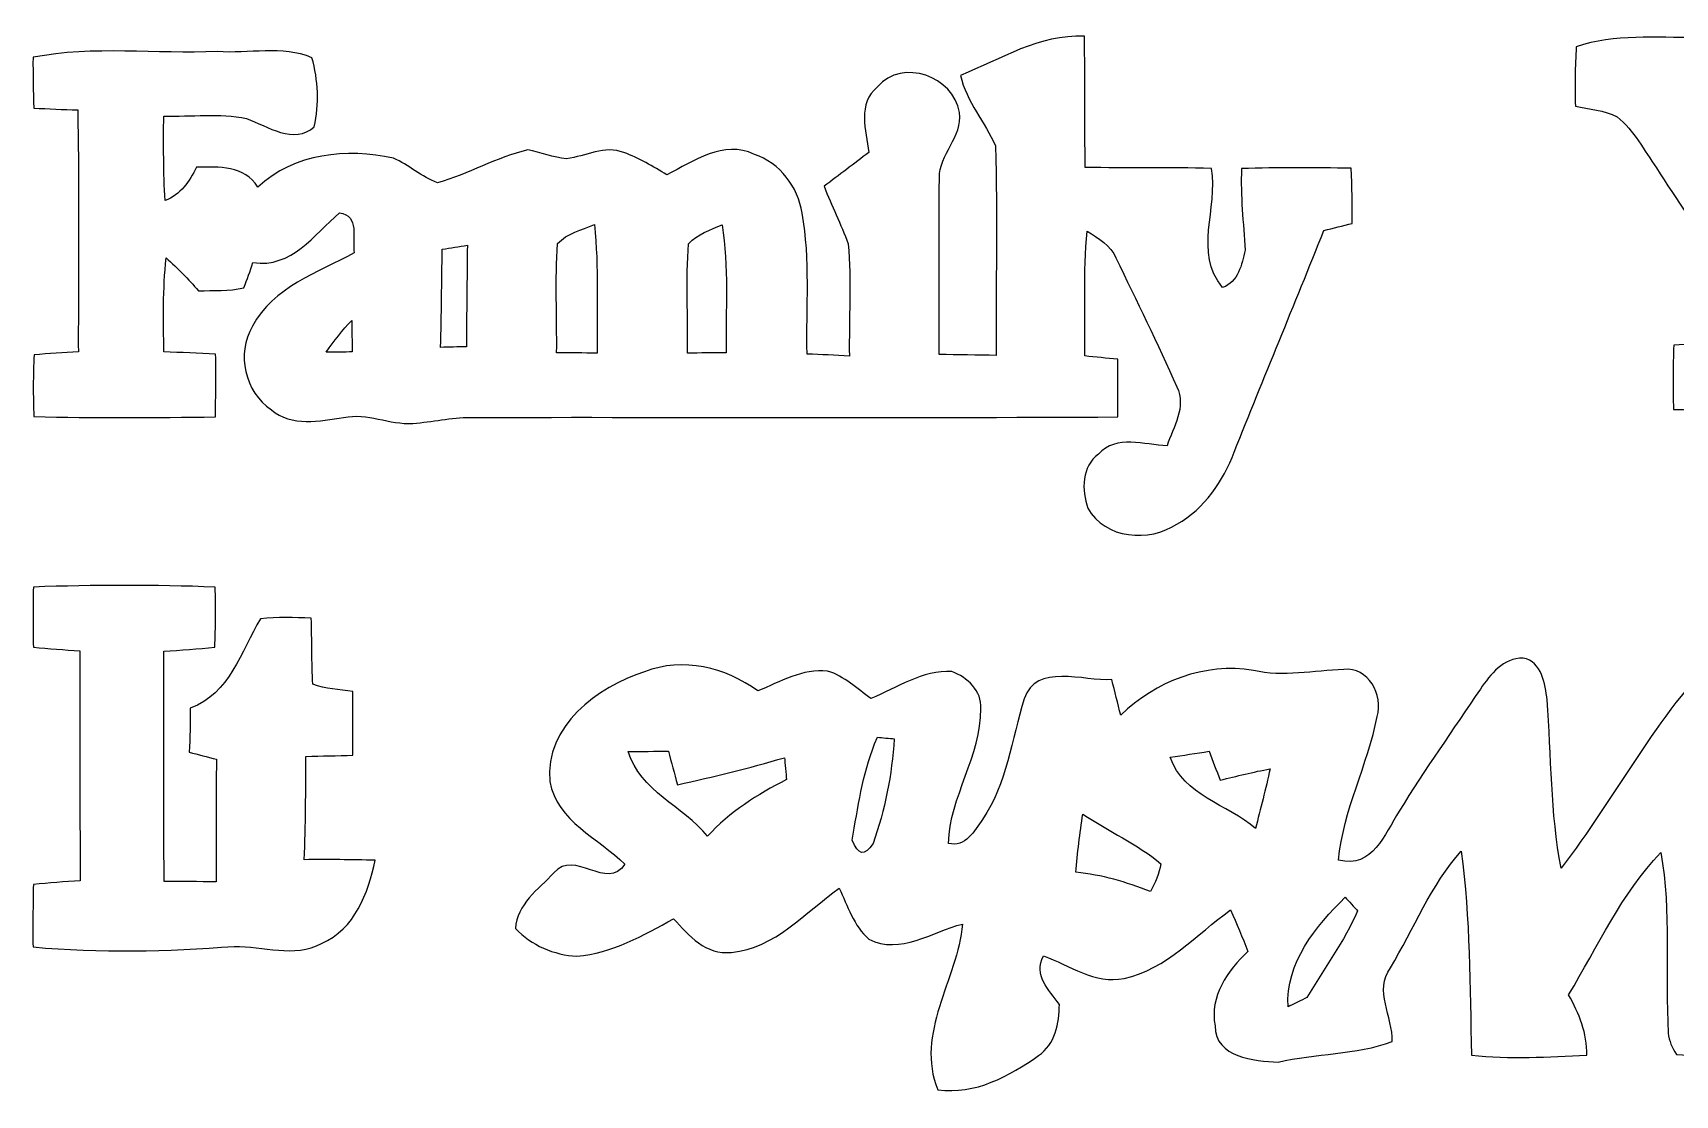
# Model space of a CAD drawing. Header units: centimetres. Extents: x -8.1 to 8.2, y -13.4 to 13.4.
# Drawn here: x -7.96 to -0.87, y 8.81 to 13.4 of the extents above; entities that cross this region are included whole.
import ezdxf

# ---------------------------------------------------------------- set-up
doc = ezdxf.new("R2010")
doc.units = ezdxf.units.CM
doc.header["$MEASUREMENT"] = 0
doc.layers.add('Camada 1', color=7, linetype='Continuous')

msp = doc.modelspace()

# ---------------------------------------------------------------- linework, layer by layer
at = {"layer": 'Camada 1', "color": 156}
for points, knots in [([(-3.95145, 13.21293), (-3.77789, 13.28314), (-3.61173, 13.39038), (-3.417, 13.38192), (-3.417, 13.38192), (-3.41241, 13.19283), (-3.41629, 13.00409), (-3.41312, 12.81535), (-3.41312, 12.81535), (-3.23179, 12.81217), (-3.05011, 12.81571), (-2.86843, 12.81112), (-2.86843, 12.81112), (-2.83669, 12.63755), (-2.94745, 12.44811), (-2.81975, 12.29642), (-2.81975, 12.29642), (-2.75271, 12.32041), (-2.73614, 12.39555), (-2.72308, 12.45763), (-2.72308, 12.45763), (-2.72873, 12.57511), (-2.74389, 12.69223), (-2.7379, 12.81007), (-2.7379, 12.81007), (-2.58022, 12.815), (-2.42252, 12.81465), (-2.26484, 12.81182), (-2.26484, 12.81182), (-2.26094, 12.73245), (-2.25918, 12.65307), (-2.25989, 12.5737), (-2.25989, 12.5737), (-2.30116, 12.56347), (-2.34173, 12.55323), (-2.38266, 12.54266), (-2.38266, 12.54266), (-2.5093, 12.22269), (-2.643, 11.90554), (-2.76965, 11.58521), (-2.76965, 11.58521), (-2.81727, 11.45962), (-2.89772, 11.34145), (-3.01695, 11.27441), (-3.01695, 11.27441), (-3.13655, 11.1954), (-3.32775, 11.2088), (-3.40218, 11.34321), (-3.40218, 11.34321), (-3.429, 11.42082), (-3.42935, 11.52418), (-3.35562, 11.57675), (-3.35562, 11.57675), (-3.27942, 11.66177), (-3.1577, 11.61661), (-3.05964, 11.61273), (-3.05964, 11.61273), (-3.03318, 11.69352), (-2.97532, 11.78101), (-3.0173, 11.86708), (-3.0173, 11.86708), (-3.0995, 12.05512), (-3.19193, 12.23891), (-3.28048, 12.42412), (-3.28048, 12.42412), (-3.3027, 12.47986), (-3.35808, 12.50809), (-3.4043, 12.54054), (-3.4043, 12.54054), (-3.42265, 12.36097), (-3.41136, 12.18071), (-3.41558, 12.00079), (-3.41558, 12.00079), (-3.36797, 11.99585), (-3.32069, 11.99126), (-3.27271, 11.98633), (-3.27271, 11.98633), (-3.27235, 11.90342), (-3.27201, 11.82052), (-3.27201, 11.73726), (-3.27201, 11.73726), (-4.20441, 11.73233), (-5.13644, 11.73691), (-6.06848, 11.73514), (-6.06848, 11.73514), (-6.15209, 11.73479), (-6.23393, 11.71575), (-6.31684, 11.70939), (-6.31684, 11.70939), (-6.41809, 11.70269), (-6.5151, 11.75702), (-6.61634, 11.73444), (-6.61634, 11.73444), (-6.71971, 11.71963), (-6.84106, 11.69387), (-6.92855, 11.7683), (-6.92855, 11.7683), (-7.0432, 11.84557), (-7.08096, 12.00996), (-7.01004, 12.12885), (-7.01004, 12.12885), (-6.9215, 12.29854), (-6.72782, 12.36097), (-6.57014, 12.446), (-6.57014, 12.446), (-6.58071, 12.50914), (-6.54543, 12.60686), (-6.63434, 12.61956), (-6.63434, 12.61956), (-6.74475, 12.52325), (-6.83965, 12.37967), (-7.00792, 12.40401), (-7.00792, 12.40401), (-7.01993, 12.36768), (-7.03297, 12.33134), (-7.04744, 12.29571), (-7.04744, 12.29571), (-7.11129, 12.27878), (-7.17797, 12.28442), (-7.24322, 12.2823), (-7.24322, 12.2823), (-7.28698, 12.3324), (-7.33283, 12.38037), (-7.38292, 12.42412), (-7.38292, 12.42412), (-7.39739, 12.28936), (-7.39493, 12.15354), (-7.39281, 12.01807), (-7.39281, 12.01807), (-7.31838, 12.01561), (-7.24358, 12.01278), (-7.16915, 12.00855), (-7.16915, 12.00855), (-7.16774, 11.91823), (-7.16845, 11.82758), (-7.1702, 11.73726), (-7.1702, 11.73726), (-7.43162, 11.73479), (-7.69301, 11.73233), (-7.95443, 11.73868), (-7.95443, 11.73868), (-7.95761, 11.82758), (-7.95796, 11.91683), (-7.95337, 12.00573), (-7.95337, 12.00573), (-7.88987, 12.01102), (-7.82601, 12.0149), (-7.76216, 12.01807), (-7.76216, 12.01807), (-7.76286, 12.36662), (-7.75794, 12.71481), (-7.76498, 13.06336), (-7.76498, 13.06336), (-7.82813, 13.06583), (-7.89164, 13.06829), (-7.95478, 13.07147), (-7.95478, 13.07147), (-7.95725, 13.1445), (-7.95831, 13.21787), (-7.95796, 13.2909), (-7.95796, 13.2909), (-7.69584, 13.34169), (-7.42667, 13.30465), (-7.16173, 13.31559), (-7.16173, 13.31559), (-7.02663, 13.30536), (-6.88092, 13.34311), (-6.75323, 13.28913), (-6.75323, 13.28913), (-6.72499, 13.19318), (-6.72253, 13.08876), (-6.74334, 12.99104), (-6.74334, 12.99104), (-6.82941, 12.91272), (-6.94655, 12.99245), (-7.03579, 13.02702), (-7.03579, 13.02702), (-7.15327, 13.05065), (-7.27463, 13.03372), (-7.39352, 13.03725), (-7.39352, 13.03725), (-7.39386, 12.91554), (-7.39527, 12.79348), (-7.38752, 12.67213), (-7.38752, 12.67213), (-7.32013, 12.69646), (-7.2831, 12.75538), (-7.2517, 12.81606), (-7.2517, 12.81606), (-7.15362, 12.81782), (-7.04568, 12.82488), (-6.98641, 12.73033), (-6.98641, 12.73033), (-6.83012, 12.87674), (-6.60223, 12.89966), (-6.4015, 12.85521), (-6.4015, 12.85521), (-6.33448, 12.82629), (-6.27944, 12.77513), (-6.211, 12.74867), (-6.211, 12.74867), (-6.0773, 12.78501), (-5.95665, 12.8598), (-5.82117, 12.89084), (-5.82117, 12.89084), (-5.76438, 12.88202), (-5.71076, 12.85733), (-5.65326, 12.85275), (-5.65326, 12.85275), (-5.57142, 12.86298), (-5.48852, 12.91307), (-5.40597, 12.87921), (-5.40597, 12.87921), (-5.34, 12.85627), (-5.28038, 12.81852), (-5.22005, 12.78361), (-5.22005, 12.78361), (-5.10575, 12.84181), (-4.97382, 12.936), (-4.84222, 12.8718), (-4.84222, 12.8718), (-4.73109, 12.83405), (-4.6542, 12.73174), (-4.63585, 12.61744), (-4.63585, 12.61744), (-4.59916, 12.41671), (-4.61963, 12.21139), (-4.61432, 12.00855), (-4.61432, 12.00855), (-4.55365, 12.00714), (-4.49297, 12.00396), (-4.43194, 11.99937), (-4.43194, 11.99937), (-4.43442, 12.1613), (-4.42207, 12.32393), (-4.43723, 12.4855), (-4.43723, 12.4855), (-4.46863, 12.56982), (-4.50814, 12.65025), (-4.5413, 12.73386), (-4.5413, 12.73386), (-4.4764, 12.7822), (-4.41218, 12.83123), (-4.34764, 12.88026), (-4.34764, 12.88026), (-4.36138, 12.97446), (-4.39773, 13.09193), (-4.31058, 13.16354), (-4.31058, 13.16354), (-4.20263, 13.28878), (-3.9811, 13.20834), (-3.95639, 13.05242), (-3.95639, 13.05242), (-3.94158, 12.94729), (-4.04495, 12.87215), (-4.04318, 12.76949), (-4.04318, 12.76949), (-4.04636, 12.51549), (-4.04176, 12.26114), (-4.04459, 12.00679), (-4.04459, 12.00679), (-3.96239, 12.00573), (-3.8802, 12.00467), (-3.79764, 12.00291), (-3.79764, 12.00291), (-3.79976, 12.30453), (-3.79201, 12.60651), (-3.80047, 12.90813), (-3.80047, 12.90813), (-3.84527, 13.01044), (-3.92677, 13.09863), (-3.95145, 13.21293)], [0, 0, 0, 0, 0.0144928, 0.0144928, 0.0144928, 0.0144928, 0.0289855, 0.0289855, 0.0289855, 0.0289855, 0.0434783, 0.0434783, 0.0434783, 0.0434783, 0.057971, 0.057971, 0.057971, 0.057971, 0.0724638, 0.0724638, 0.0724638, 0.0724638, 0.0869565, 0.0869565, 0.0869565, 0.0869565, 0.1014493, 0.1014493, 0.1014493, 0.1014493, 0.115942, 0.115942, 0.115942, 0.115942, 0.1304348, 0.1304348, 0.1304348, 0.1304348, 0.1449275, 0.1449275, 0.1449275, 0.1449275, 0.1594203, 0.1594203, 0.1594203, 0.1594203, 0.173913, 0.173913, 0.173913, 0.173913, 0.1884058, 0.1884058, 0.1884058, 0.1884058, 0.2028986, 0.2028986, 0.2028986, 0.2028986, 0.2173913, 0.2173913, 0.2173913, 0.2173913, 0.2318841, 0.2318841, 0.2318841, 0.2318841, 0.2463768, 0.2463768, 0.2463768, 0.2463768, 0.2608696, 0.2608696, 0.2608696, 0.2608696, 0.2753623, 0.2753623, 0.2753623, 0.2753623, 0.2898551, 0.2898551, 0.2898551, 0.2898551, 0.3043478, 0.3043478, 0.3043478, 0.3043478, 0.3188406, 0.3188406, 0.3188406, 0.3188406, 0.3333333, 0.3333333, 0.3333333, 0.3333333, 0.3478261, 0.3478261, 0.3478261, 0.3478261, 0.3623188, 0.3623188, 0.3623188, 0.3623188, 0.3768116, 0.3768116, 0.3768116, 0.3768116, 0.3913043, 0.3913043, 0.3913043, 0.3913043, 0.4057971, 0.4057971, 0.4057971, 0.4057971, 0.4202899, 0.4202899, 0.4202899, 0.4202899, 0.4347826, 0.4347826, 0.4347826, 0.4347826, 0.4492754, 0.4492754, 0.4492754, 0.4492754, 0.4637681, 0.4637681, 0.4637681, 0.4637681, 0.4782609, 0.4782609, 0.4782609, 0.4782609, 0.4927536, 0.4927536, 0.4927536, 0.4927536, 0.5072464, 0.5072464, 0.5072464, 0.5072464, 0.5217391, 0.5217391, 0.5217391, 0.5217391, 0.5362319, 0.5362319, 0.5362319, 0.5362319, 0.5507246, 0.5507246, 0.5507246, 0.5507246, 0.5652174, 0.5652174, 0.5652174, 0.5652174, 0.5797101, 0.5797101, 0.5797101, 0.5797101, 0.5942029, 0.5942029, 0.5942029, 0.5942029, 0.6086957, 0.6086957, 0.6086957, 0.6086957, 0.6231884, 0.6231884, 0.6231884, 0.6231884, 0.6376812, 0.6376812, 0.6376812, 0.6376812, 0.6521739, 0.6521739, 0.6521739, 0.6521739, 0.6666667, 0.6666667, 0.6666667, 0.6666667, 0.6811594, 0.6811594, 0.6811594, 0.6811594, 0.6956522, 0.6956522, 0.6956522, 0.6956522, 0.7101449, 0.7101449, 0.7101449, 0.7101449, 0.7246377, 0.7246377, 0.7246377, 0.7246377, 0.7391304, 0.7391304, 0.7391304, 0.7391304, 0.7536232, 0.7536232, 0.7536232, 0.7536232, 0.7681159, 0.7681159, 0.7681159, 0.7681159, 0.7826087, 0.7826087, 0.7826087, 0.7826087, 0.7971014, 0.7971014, 0.7971014, 0.7971014, 0.8115942, 0.8115942, 0.8115942, 0.8115942, 0.826087, 0.826087, 0.826087, 0.826087, 0.8405797, 0.8405797, 0.8405797, 0.8405797, 0.8550725, 0.8550725, 0.8550725, 0.8550725, 0.8695652, 0.8695652, 0.8695652, 0.8695652, 0.884058, 0.884058, 0.884058, 0.884058, 0.8985507, 0.8985507, 0.8985507, 0.8985507, 0.9130435, 0.9130435, 0.9130435, 0.9130435, 0.9275362, 0.9275362, 0.9275362, 0.9275362, 0.942029, 0.942029, 0.942029, 0.942029, 0.9565217, 0.9565217, 0.9565217, 0.9565217, 0.9710145, 0.9710145, 0.9710145, 0.9710145, 1, 1, 1, 1]), ([(-1.29258, 13.33676), (-1.12535, 13.39215), (-0.94755, 13.37451), (-0.77435, 13.37697), (-0.77435, 13.37697), (-0.68474, 13.3798), (-0.59513, 13.36498), (-0.51047, 13.33358), (-0.51047, 13.33358), (-0.50835, 13.25809), (-0.5027, 13.18189), (-0.50906, 13.1064), (-0.50906, 13.1064), (-0.54363, 13.07394), (-0.58384, 13.04924), (-0.62194, 13.02173), (-0.62194, 13.02173), (-0.55386, 12.9293), (-0.49106, 12.8337), (-0.42403, 12.74056), (-0.42403, 12.74056), (-0.35594, 12.83582), (-0.29245, 12.93354), (-0.22577, 13.02985), (-0.22577, 13.02985), (-0.26528, 13.05242), (-0.30409, 13.07429), (-0.3429, 13.09687), (-0.3429, 13.09687), (-0.34113, 13.1766), (-0.33901, 13.25633), (-0.33584, 13.3357), (-0.33584, 13.3357), (-0.11923, 13.39673), (0.11959, 13.39673), (0.33619, 13.33394), (0.33619, 13.33394), (0.33867, 13.24856), (0.33972, 13.16284), (0.33937, 13.07711), (0.33937, 13.07711), (0.27515, 13.07076), (0.21061, 13.069), (0.14781, 13.05594), (0.14781, 13.05594), (0.08395, 13.01396), (0.05396, 12.94059), (0.01939, 12.87603), (0.01939, 12.87603), (0.16157, 12.90108), (0.30302, 12.96811), (0.45013, 12.93071), (0.45013, 12.93071), (0.57396, 12.91131), (0.66428, 12.81712), (0.74365, 12.72751), (0.74365, 12.72751), (0.89288, 12.87955), (1.12289, 12.96775), (1.33208, 12.90037), (1.33208, 12.90037), (1.41534, 12.8778), (1.47143, 12.79489), (1.55645, 12.78043), (1.55645, 12.78043), (1.72614, 12.79701), (1.86867, 12.92789), (2.04399, 12.92013), (2.04399, 12.92013), (2.16393, 12.91343), (2.31315, 12.95118), (2.401, 12.84323), (2.401, 12.84323), (2.4959, 12.76067), (2.46591, 12.58252), (2.35374, 12.5296), (2.35374, 12.5296), (2.27436, 12.4788), (2.18193, 12.5363), (2.09868, 12.54407), (2.09868, 12.54407), (2.09125, 12.38919), (2.09408, 12.23433), (2.09337, 12.0791), (2.09337, 12.0791), (2.14524, 12.07698), (2.19709, 12.07417), (2.2493, 12.07134), (2.2493, 12.07134), (2.25707, 11.97115), (2.25812, 11.87026), (2.25531, 11.76972), (2.25531, 11.76972), (1.9745, 11.75879), (1.69192, 11.78277), (1.41286, 11.74221), (1.41286, 11.74221), (1.28269, 11.77501), (1.15076, 11.78101), (1.01881, 11.75526), (1.01881, 11.75526), (0.88723, 11.73021), (0.80503, 11.85192), (0.7052, 11.91118), (0.7052, 11.91118), (0.58807, 11.85474), (0.49176, 11.74714), (0.35489, 11.73868), (0.35489, 11.73868), (0.21342, 11.71786), (0.08573, 11.79089), (-0.03174, 11.85791), (-0.03174, 11.85791), (-0.0762, 11.82299), (-0.11148, 11.76019), (-0.17604, 11.7669), (-0.17604, 11.7669), (-0.40781, 11.76443), (-0.63994, 11.76443), (-0.87207, 11.76972), (-0.87207, 11.76972), (-0.87524, 11.8625), (-0.87524, 11.95528), (-0.871, 12.04771), (-0.871, 12.04771), (-0.80751, 12.05052), (-0.74365, 12.05229), (-0.6798, 12.05406), (-0.6798, 12.05406), (-0.68014, 12.16977), (-0.66745, 12.28725), (-0.6865, 12.40225), (-0.6865, 12.40225), (-0.76164, 12.54583), (-0.86006, 12.67566), (-0.94614, 12.81288), (-0.94614, 12.81288), (-0.99905, 12.88873), (-1.04245, 12.97481), (-1.11583, 13.03337), (-1.11583, 13.03337), (-1.17157, 13.063), (-1.23577, 13.06723), (-1.29611, 13.08029), (-1.29611, 13.08029), (-1.29857, 13.16601), (-1.29716, 13.25138), (-1.29258, 13.33676)], [0, 0, 0, 0, 0.0263158, 0.0263158, 0.0263158, 0.0263158, 0.0526316, 0.0526316, 0.0526316, 0.0526316, 0.0789474, 0.0789474, 0.0789474, 0.0789474, 0.1052632, 0.1052632, 0.1052632, 0.1052632, 0.1315789, 0.1315789, 0.1315789, 0.1315789, 0.1578947, 0.1578947, 0.1578947, 0.1578947, 0.1842105, 0.1842105, 0.1842105, 0.1842105, 0.2105263, 0.2105263, 0.2105263, 0.2105263, 0.2368421, 0.2368421, 0.2368421, 0.2368421, 0.2631579, 0.2631579, 0.2631579, 0.2631579, 0.2894737, 0.2894737, 0.2894737, 0.2894737, 0.3157895, 0.3157895, 0.3157895, 0.3157895, 0.3421053, 0.3421053, 0.3421053, 0.3421053, 0.3684211, 0.3684211, 0.3684211, 0.3684211, 0.3947368, 0.3947368, 0.3947368, 0.3947368, 0.4210526, 0.4210526, 0.4210526, 0.4210526, 0.4473684, 0.4473684, 0.4473684, 0.4473684, 0.4736842, 0.4736842, 0.4736842, 0.4736842, 0.5, 0.5, 0.5, 0.5, 0.5263158, 0.5263158, 0.5263158, 0.5263158, 0.5526316, 0.5526316, 0.5526316, 0.5526316, 0.5789474, 0.5789474, 0.5789474, 0.5789474, 0.6052632, 0.6052632, 0.6052632, 0.6052632, 0.6315789, 0.6315789, 0.6315789, 0.6315789, 0.6578947, 0.6578947, 0.6578947, 0.6578947, 0.6842105, 0.6842105, 0.6842105, 0.6842105, 0.7105263, 0.7105263, 0.7105263, 0.7105263, 0.7368421, 0.7368421, 0.7368421, 0.7368421, 0.7631579, 0.7631579, 0.7631579, 0.7631579, 0.7894737, 0.7894737, 0.7894737, 0.7894737, 0.8157895, 0.8157895, 0.8157895, 0.8157895, 0.8421053, 0.8421053, 0.8421053, 0.8421053, 0.8684211, 0.8684211, 0.8684211, 0.8684211, 0.8947368, 0.8947368, 0.8947368, 0.8947368, 0.9210526, 0.9210526, 0.9210526, 0.9210526, 0.9473684, 0.9473684, 0.9473684, 0.9473684, 1, 1, 1, 1]), ([(-5.69241, 12.48621), (-5.69241, 12.48621), (-5.69241, 12.48621), (-5.69241, 12.48621), (-5.69241, 12.48621), (-5.70335, 12.32923), (-5.69453, 12.17153), (-5.6963, 12.0142), (-5.6963, 12.0142), (-5.63808, 12.01455), (-5.57988, 12.01384), (-5.52167, 12.01243), (-5.52167, 12.01243), (-5.52272, 12.19764), (-5.5139, 12.38355), (-5.53295, 12.56806), (-5.53295, 12.56806), (-5.58835, 12.54548), (-5.65009, 12.53101), (-5.69241, 12.48621)], [0, 0, 0, 0, 0.1666667, 0.1666667, 0.1666667, 0.1666667, 0.3333333, 0.3333333, 0.3333333, 0.3333333, 0.5, 0.5, 0.5, 0.5, 0.6666667, 0.6666667, 0.6666667, 0.6666667, 1, 1, 1, 1]), ([(-5.12621, 12.48586), (-5.12621, 12.48586), (-5.12621, 12.48586), (-5.12621, 12.48586), (-5.12621, 12.48586), (-5.13856, 12.32852), (-5.12833, 12.17048), (-5.1315, 12.01243), (-5.1315, 12.01243), (-5.07576, 12.01384), (-5.02002, 12.0142), (-4.96393, 12.0142), (-4.96393, 12.0142), (-4.96746, 12.1987), (-4.95194, 12.38462), (-4.98157, 12.5677), (-4.98157, 12.5677), (-5.03202, 12.54478), (-5.08776, 12.52784), (-5.12621, 12.48586)], [0, 0, 0, 0, 0.1666667, 0.1666667, 0.1666667, 0.1666667, 0.3333333, 0.3333333, 0.3333333, 0.3333333, 0.5, 0.5, 0.5, 0.5, 0.6666667, 0.6666667, 0.6666667, 0.6666667, 1, 1, 1, 1]), ([(-6.19019, 12.46152), (-6.19019, 12.46152), (-6.19019, 12.46152), (-6.19019, 12.46152), (-6.19019, 12.46152), (-6.19266, 12.32005), (-6.19371, 12.17894), (-6.1976, 12.03783), (-6.1976, 12.03783), (-6.16055, 12.03889), (-6.12315, 12.0396), (-6.08576, 12.0403), (-6.08576, 12.0403), (-6.08541, 12.18635), (-6.08295, 12.3324), (-6.08188, 12.4788), (-6.08188, 12.4788), (-6.11823, 12.47281), (-6.15421, 12.46716), (-6.19019, 12.46152)], [0, 0, 0, 0, 0.1666667, 0.1666667, 0.1666667, 0.1666667, 0.3333333, 0.3333333, 0.3333333, 0.3333333, 0.5, 0.5, 0.5, 0.5, 0.6666667, 0.6666667, 0.6666667, 0.6666667, 1, 1, 1, 1]), ([(-6.69149, 12.01737), (-6.69149, 12.01737), (-6.69149, 12.01737), (-6.69149, 12.01737), (-6.69149, 12.01737), (-6.66362, 12.01737), (-6.60752, 12.01772), (-6.57965, 12.01807), (-6.57965, 12.01807), (-6.58001, 12.06358), (-6.58035, 12.10909), (-6.58106, 12.1546), (-6.58106, 12.1546), (-6.62164, 12.11192), (-6.65833, 12.0657), (-6.69149, 12.01737)], [0, 0, 0, 0, 0.2, 0.2, 0.2, 0.2, 0.4, 0.4, 0.4, 0.4, 0.6, 0.6, 0.6, 0.6, 1, 1, 1, 1]), ([(-7.95655, 11.00242), (-7.69479, 11.0116), (-7.43267, 11.01266), (-7.17091, 11.00208), (-7.17091, 11.00208), (-7.16845, 10.91529), (-7.16915, 10.82851), (-7.17267, 10.74208), (-7.17267, 10.74208), (-7.24605, 10.73502), (-7.31943, 10.73008), (-7.39281, 10.72479), (-7.39281, 10.72479), (-7.39245, 10.39318), (-7.39563, 10.06157), (-7.3914, 9.72996), (-7.3914, 9.72996), (-7.3166, 9.72961), (-7.24181, 9.72961), (-7.16704, 9.72925), (-7.16704, 9.72925), (-7.16704, 9.90564), (-7.16845, 10.08203), (-7.16562, 10.25807), (-7.16562, 10.25807), (-7.20478, 10.2683), (-7.24429, 10.27852), (-7.28345, 10.28876), (-7.28345, 10.28876), (-7.27991, 10.35226), (-7.27886, 10.41576), (-7.2792, 10.47891), (-7.2792, 10.47891), (-7.106, 10.54206), (-7.06049, 10.72373), (-6.97547, 10.86555), (-6.97547, 10.86555), (-6.90279, 10.87366), (-6.82941, 10.86979), (-6.7564, 10.86838), (-6.7564, 10.86838), (-6.75286, 10.77312), (-6.75498, 10.67752), (-6.7497, 10.58227), (-6.7497, 10.58227), (-6.695, 10.56075), (-6.63468, 10.56075), (-6.57718, 10.55158), (-6.57718, 10.55158), (-6.57613, 10.45986), (-6.57577, 10.36778), (-6.57613, 10.27571), (-6.57613, 10.27571), (-6.64386, 10.27394), (-6.71159, 10.27253), (-6.77898, 10.27077), (-6.77898, 10.27077), (-6.78003, 10.12224), (-6.78003, 9.97338), (-6.78638, 9.8245), (-6.78638, 9.8245), (-6.68408, 9.82521), (-6.58213, 9.82486), (-6.47982, 9.82168), (-6.47982, 9.82168), (-6.50945, 9.68021), (-6.56836, 9.52464), (-6.71125, 9.46291), (-6.71125, 9.46291), (-6.83083, 9.39834), (-6.96348, 9.45268), (-7.08942, 9.44986), (-7.08942, 9.44986), (-7.37799, 9.42728), (-7.66974, 9.42128), (-7.95796, 9.44738), (-7.95796, 9.44738), (-7.95867, 9.53735), (-7.95831, 9.62765), (-7.95619, 9.71761), (-7.95619, 9.71761), (-7.88916, 9.72397), (-7.82179, 9.72925), (-7.75404, 9.73348), (-7.75404, 9.73348), (-7.75616, 10.06475), (-7.75441, 10.39565), (-7.75545, 10.72656), (-7.75545, 10.72656), (-7.82284, 10.7315), (-7.88952, 10.73643), (-7.95655, 10.74208), (-7.95655, 10.74208), (-7.95761, 10.82886), (-7.95761, 10.91564), (-7.95655, 11.00242)], [0, 0, 0, 0, 0.04, 0.04, 0.04, 0.04, 0.08, 0.08, 0.08, 0.08, 0.12, 0.12, 0.12, 0.12, 0.16, 0.16, 0.16, 0.16, 0.2, 0.2, 0.2, 0.2, 0.24, 0.24, 0.24, 0.24, 0.28, 0.28, 0.28, 0.28, 0.32, 0.32, 0.32, 0.32, 0.36, 0.36, 0.36, 0.36, 0.4, 0.4, 0.4, 0.4, 0.44, 0.44, 0.44, 0.44, 0.48, 0.48, 0.48, 0.48, 0.52, 0.52, 0.52, 0.52, 0.56, 0.56, 0.56, 0.56, 0.6, 0.6, 0.6, 0.6, 0.64, 0.64, 0.64, 0.64, 0.68, 0.68, 0.68, 0.68, 0.72, 0.72, 0.72, 0.72, 0.76, 0.76, 0.76, 0.76, 0.8, 0.8, 0.8, 0.8, 0.84, 0.84, 0.84, 0.84, 0.88, 0.88, 0.88, 0.88, 0.92, 0.92, 0.92, 0.92, 1, 1, 1, 1]), ([(-1.70638, 10.56181), (-1.66334, 10.62495), (-1.60689, 10.69728), (-1.52223, 10.69551), (-1.52223, 10.69551), (-1.43968, 10.67964), (-1.42733, 10.58368), (-1.41781, 10.51525), (-1.41781, 10.51525), (-1.40017, 10.27253), (-1.4037, 10.02735), (-1.35784, 9.78746), (-1.35784, 9.78746), (-1.12148, 10.09297), (-0.94896, 10.44856), (-0.66922, 10.7202), (-0.66922, 10.7202), (-0.57643, 10.64189), (-0.55808, 10.51242), (-0.54044, 10.39918), (-0.54044, 10.39918), (-0.51859, 10.05451), (-0.55667, 9.70738), (-0.5221, 9.36342), (-0.5221, 9.36342), (-0.52105, 9.25195), (-0.42298, 9.18668), (-0.36795, 9.10096), (-0.36795, 9.10096), (-0.38522, 9.05651), (-0.40674, 9.01241), (-0.44131, 8.97854), (-0.44131, 8.97854), (-0.57891, 8.95737), (-0.72073, 8.97254), (-0.85865, 8.98348), (-0.85865, 8.98348), (-0.87911, 9.01135), (-0.89146, 9.04205), (-0.895, 9.07556), (-0.895, 9.07556), (-0.91015, 9.3352), (-0.88053, 9.59838), (-0.92745, 9.85555), (-0.92745, 9.85555), (-1.09748, 9.67705), (-1.19944, 9.44915), (-1.32537, 9.24065), (-1.32537, 9.24065), (-1.28057, 9.16022), (-1.24459, 9.07415), (-1.2467, 8.98031), (-1.2467, 8.98031), (-1.41286, 8.9722), (-1.57973, 8.96055), (-1.74519, 8.98031), (-1.74519, 8.98031), (-1.7519, 9.27487), (-1.74978, 9.56909), (-1.78929, 9.8619), (-1.78929, 9.8619), (-1.92017, 9.71337), (-1.99495, 9.52641), (-2.09444, 9.35707), (-2.09444, 9.35707), (-2.16746, 9.259), (-2.0835, 9.14646), (-2.08704, 9.03851), (-2.08704, 9.03851), (-2.24542, 8.98066), (-2.41757, 8.98877), (-2.58056, 8.94961), (-2.58056, 8.94961), (-2.68357, 8.95631), (-2.85114, 8.96761), (-2.85221, 9.10624), (-2.85221, 9.10624), (-2.87655, 9.23466), (-2.79893, 9.34507), (-2.71039, 9.42833), (-2.71039, 9.42833), (-2.73507, 9.48831), (-2.75802, 9.54898), (-2.78589, 9.6072), (-2.78589, 9.6072), (-2.93334, 9.50136), (-3.06105, 9.35143), (-3.24555, 9.31156), (-3.24555, 9.31156), (-3.37114, 9.28581), (-3.48156, 9.3673), (-3.59304, 9.40928), (-3.59304, 9.40928), (-3.6396, 9.32356), (-3.57046, 9.26465), (-3.52495, 9.19903), (-3.52495, 9.19903), (-3.5246, 9.11859), (-3.54365, 9.02652), (-3.61456, 8.97819), (-3.61456, 8.97819), (-3.7419, 8.89), (-3.88866, 8.80709), (-4.04953, 8.83073), (-4.04953, 8.83073), (-4.15113, 9.07202), (-3.96487, 9.30627), (-3.94334, 9.54651), (-3.94334, 9.54651), (-4.07282, 9.51406), (-4.21357, 9.41175), (-4.34728, 9.48125), (-4.34728, 9.48125), (-4.41395, 9.53769), (-4.43864, 9.62554), (-4.47604, 9.70103), (-4.47604, 9.70103), (-4.62209, 9.59802), (-4.75297, 9.44068), (-4.94135, 9.4241), (-4.94135, 9.4241), (-5.05107, 9.41211), (-5.12585, 9.49536), (-5.19112, 9.56945), (-5.19112, 9.56945), (-5.32129, 9.49642), (-5.45711, 9.42128), (-5.60846, 9.40716), (-5.60846, 9.40716), (-5.70793, 9.41246), (-5.80531, 9.45515), (-5.87409, 9.52676), (-5.87409, 9.52676), (-5.86987, 9.63048), (-5.77427, 9.69751), (-5.7083, 9.767), (-5.7083, 9.767), (-5.6201, 9.87354), (-5.47722, 9.68516), (-5.40137, 9.80474), (-5.40137, 9.80474), (-5.5139, 9.91729), (-5.69382, 9.9896), (-5.72628, 10.16212), (-5.72628, 10.16212), (-5.74781, 10.39918), (-5.52062, 10.57239), (-5.31636, 10.63625), (-5.31636, 10.63625), (-5.1509, 10.70081), (-4.96675, 10.65565), (-4.8274, 10.55369), (-4.8274, 10.55369), (-4.73075, 10.5925), (-4.63408, 10.65176), (-4.52578, 10.63941), (-4.52578, 10.63941), (-4.45381, 10.6179), (-4.39844, 10.56286), (-4.33882, 10.52018), (-4.33882, 10.52018), (-4.22592, 10.56675), (-4.11621, 10.64471), (-3.98921, 10.63695), (-3.98921, 10.63695), (-3.92324, 10.61366), (-3.85797, 10.55299), (-3.86432, 10.47714), (-3.86432, 10.47714), (-3.86291, 10.27288), (-3.99837, 10.0965), (-4.00368, 9.89506), (-4.00368, 9.89506), (-3.931, 9.8753), (-3.89113, 9.95009), (-3.85621, 9.99842), (-3.85621, 9.99842), (-3.75108, 10.15365), (-3.73238, 10.3445), (-3.67629, 10.51877), (-3.67629, 10.51877), (-3.62761, 10.67505), (-3.41982, 10.59427), (-3.29812, 10.60238), (-3.29812, 10.60238), (-3.28541, 10.55122), (-3.27271, 10.50008), (-3.25966, 10.44892), (-3.25966, 10.44892), (-3.10727, 10.59462), (-2.89842, 10.67787), (-2.68676, 10.64189), (-2.68676, 10.64189), (-2.55729, 10.61226), (-2.4271, 10.64119), (-2.29693, 10.64648), (-2.29693, 10.64648), (-2.19145, 10.65917), (-2.12407, 10.53465), (-2.15194, 10.44328), (-2.15194, 10.44328), (-2.19321, 10.23267), (-2.29904, 10.03864), (-2.31916, 9.82274), (-2.31916, 9.82274), (-2.16992, 9.78534), (-2.1216, 9.93422), (-2.05705, 10.03405), (-2.05705, 10.03405), (-1.94663, 10.21432), (-1.82386, 10.38612), (-1.70638, 10.56181)], [0, 0, 0, 0, 0.0185185, 0.0185185, 0.0185185, 0.0185185, 0.037037, 0.037037, 0.037037, 0.037037, 0.0555556, 0.0555556, 0.0555556, 0.0555556, 0.0740741, 0.0740741, 0.0740741, 0.0740741, 0.0925926, 0.0925926, 0.0925926, 0.0925926, 0.1111111, 0.1111111, 0.1111111, 0.1111111, 0.1296296, 0.1296296, 0.1296296, 0.1296296, 0.1481481, 0.1481481, 0.1481481, 0.1481481, 0.1666667, 0.1666667, 0.1666667, 0.1666667, 0.1851852, 0.1851852, 0.1851852, 0.1851852, 0.2037037, 0.2037037, 0.2037037, 0.2037037, 0.2222222, 0.2222222, 0.2222222, 0.2222222, 0.2407407, 0.2407407, 0.2407407, 0.2407407, 0.2592593, 0.2592593, 0.2592593, 0.2592593, 0.2777778, 0.2777778, 0.2777778, 0.2777778, 0.2962963, 0.2962963, 0.2962963, 0.2962963, 0.3148148, 0.3148148, 0.3148148, 0.3148148, 0.3333333, 0.3333333, 0.3333333, 0.3333333, 0.3518519, 0.3518519, 0.3518519, 0.3518519, 0.3703704, 0.3703704, 0.3703704, 0.3703704, 0.3888889, 0.3888889, 0.3888889, 0.3888889, 0.4074074, 0.4074074, 0.4074074, 0.4074074, 0.4259259, 0.4259259, 0.4259259, 0.4259259, 0.4444444, 0.4444444, 0.4444444, 0.4444444, 0.462963, 0.462963, 0.462963, 0.462963, 0.4814815, 0.4814815, 0.4814815, 0.4814815, 0.5, 0.5, 0.5, 0.5, 0.5185185, 0.5185185, 0.5185185, 0.5185185, 0.537037, 0.537037, 0.537037, 0.537037, 0.5555556, 0.5555556, 0.5555556, 0.5555556, 0.5740741, 0.5740741, 0.5740741, 0.5740741, 0.5925926, 0.5925926, 0.5925926, 0.5925926, 0.6111111, 0.6111111, 0.6111111, 0.6111111, 0.6296296, 0.6296296, 0.6296296, 0.6296296, 0.6481481, 0.6481481, 0.6481481, 0.6481481, 0.6666667, 0.6666667, 0.6666667, 0.6666667, 0.6851852, 0.6851852, 0.6851852, 0.6851852, 0.7037037, 0.7037037, 0.7037037, 0.7037037, 0.7222222, 0.7222222, 0.7222222, 0.7222222, 0.7407407, 0.7407407, 0.7407407, 0.7407407, 0.7592593, 0.7592593, 0.7592593, 0.7592593, 0.7777778, 0.7777778, 0.7777778, 0.7777778, 0.7962963, 0.7962963, 0.7962963, 0.7962963, 0.8148148, 0.8148148, 0.8148148, 0.8148148, 0.8333333, 0.8333333, 0.8333333, 0.8333333, 0.8518519, 0.8518519, 0.8518519, 0.8518519, 0.8703704, 0.8703704, 0.8703704, 0.8703704, 0.8888889, 0.8888889, 0.8888889, 0.8888889, 0.9074074, 0.9074074, 0.9074074, 0.9074074, 0.9259259, 0.9259259, 0.9259259, 0.9259259, 0.9444444, 0.9444444, 0.9444444, 0.9444444, 0.962963, 0.962963, 0.962963, 0.962963, 1, 1, 1, 1]), ([(-5.38692, 10.29158), (-5.38692, 10.29158), (-5.38692, 10.29158), (-5.38692, 10.29158), (-5.38692, 10.29158), (-5.3361, 10.12048), (-5.1509, 10.05628), (-5.04472, 9.9254), (-5.04472, 9.9254), (-4.95017, 10.03158), (-4.82847, 10.10567), (-4.70358, 10.17058), (-4.70358, 10.17058), (-4.7057, 10.19421), (-4.70992, 10.24149), (-4.71204, 10.26512), (-4.71204, 10.26512), (-4.86445, 10.21997), (-5.01896, 10.18222), (-5.17418, 10.14835), (-5.17418, 10.14835), (-5.18795, 10.19668), (-5.201, 10.24536), (-5.21334, 10.2937), (-5.21334, 10.2937), (-5.2712, 10.29264), (-5.3294, 10.29229), (-5.38692, 10.29158)], [0, 0, 0, 0, 0.125, 0.125, 0.125, 0.125, 0.25, 0.25, 0.25, 0.25, 0.375, 0.375, 0.375, 0.375, 0.5, 0.5, 0.5, 0.5, 0.625, 0.625, 0.625, 0.625, 0.75, 0.75, 0.75, 0.75, 1, 1, 1, 1]), ([(-4.32328, 10.32474), (-4.32328, 10.32474), (-4.32328, 10.32474), (-4.32328, 10.32474), (-4.32328, 10.32474), (-4.37479, 10.19174), (-4.39632, 10.04851), (-4.41924, 9.90811), (-4.41924, 9.90811), (-4.39561, 9.8432), (-4.36562, 9.83862), (-4.32964, 9.89435), (-4.32964, 9.89435), (-4.27777, 10.039), (-4.2478, 10.19315), (-4.23862, 10.34661), (-4.23862, 10.34661), (-4.25626, 10.34837), (-4.2919, 10.35155), (-4.30988, 10.35332), (-4.30988, 10.35332), (-4.30988, 10.35332), (-4.32328, 10.32474), (-4.32328, 10.32474)], [0, 0, 0, 0, 0.1428571, 0.1428571, 0.1428571, 0.1428571, 0.2857143, 0.2857143, 0.2857143, 0.2857143, 0.4285714, 0.4285714, 0.4285714, 0.4285714, 0.5714286, 0.5714286, 0.5714286, 0.5714286, 0.7142857, 0.7142857, 0.7142857, 0.7142857, 1, 1, 1, 1]), ([(-3.04587, 10.26689), (-3.04587, 10.26689), (-3.04587, 10.26689), (-3.04587, 10.26689), (-3.04587, 10.26689), (-2.9912, 10.10143), (-2.79788, 10.06404), (-2.67794, 9.95856), (-2.67794, 9.95856), (-2.65606, 10.04464), (-2.63348, 10.13071), (-2.61479, 10.21715), (-2.61479, 10.21715), (-2.68746, 10.20339), (-2.75907, 10.18575), (-2.83033, 10.16811), (-2.83033, 10.16811), (-2.84656, 10.20973), (-2.86244, 10.25136), (-2.8783, 10.29264), (-2.8783, 10.29264), (-2.93441, 10.28417), (-2.99013, 10.27571), (-3.04587, 10.26689)], [0, 0, 0, 0, 0.1428571, 0.1428571, 0.1428571, 0.1428571, 0.2857143, 0.2857143, 0.2857143, 0.2857143, 0.4285714, 0.4285714, 0.4285714, 0.4285714, 0.5714286, 0.5714286, 0.5714286, 0.5714286, 0.7142857, 0.7142857, 0.7142857, 0.7142857, 1, 1, 1, 1]), ([(-3.42406, 10.02171), (-3.42406, 10.02171), (-3.42406, 10.02171), (-3.42406, 10.02171), (-3.42406, 10.02171), (-3.4357, 9.9381), (-3.44735, 9.85414), (-3.45369, 9.76982), (-3.45369, 9.76982), (-3.34222, 9.75959), (-3.23568, 9.72714), (-3.1316, 9.68691), (-3.1316, 9.68691), (-3.10973, 9.72431), (-3.09457, 9.76453), (-3.08609, 9.80722), (-3.08609, 9.80722), (-3.18947, 9.89223), (-3.31328, 9.94727), (-3.42406, 10.02171)], [0, 0, 0, 0, 0.1666667, 0.1666667, 0.1666667, 0.1666667, 0.3333333, 0.3333333, 0.3333333, 0.3333333, 0.5, 0.5, 0.5, 0.5, 0.6666667, 0.6666667, 0.6666667, 0.6666667, 1, 1, 1, 1]), ([(-2.53717, 9.18845), (-2.53717, 9.18845), (-2.53717, 9.18845), (-2.53717, 9.18845), (-2.53717, 9.18845), (-2.51707, 9.19868), (-2.4765, 9.21879), (-2.45638, 9.22867), (-2.45638, 9.22867), (-2.38195, 9.35284), (-2.29481, 9.47067), (-2.2366, 9.60331), (-2.2366, 9.60331), (-2.25, 9.61777), (-2.27646, 9.64706), (-2.28988, 9.66187), (-2.28988, 9.66187), (-2.41652, 9.53876), (-2.54916, 9.37648), (-2.53717, 9.18845)], [0, 0, 0, 0, 0.1666667, 0.1666667, 0.1666667, 0.1666667, 0.3333333, 0.3333333, 0.3333333, 0.3333333, 0.5, 0.5, 0.5, 0.5, 0.6666667, 0.6666667, 0.6666667, 0.6666667, 1, 1, 1, 1])]:
    msp.add_open_spline(points, degree=3, knots=knots, dxfattribs=at)

doc.saveas('drawing.dxf')
